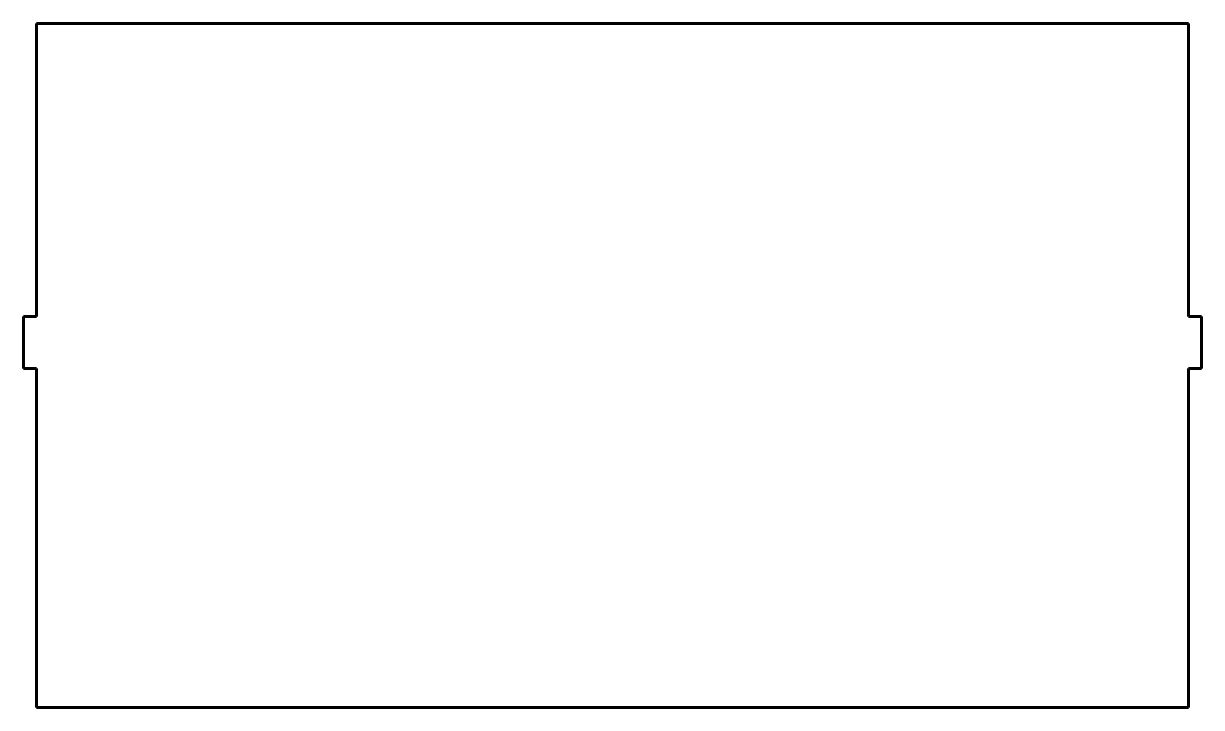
# Model space of a CAD drawing. Header units: millimetres. Extents: x -898 to 10, y 0 to 527.
import ezdxf

# ---------------------------------------------------------------- set-up
doc = ezdxf.new("R2010")
doc.units = ezdxf.units.MM
doc.linetypes.add('K5LT_BASIC', pattern=[0])

msp = doc.modelspace()

# ---------------------------------------------------------------- linework, layer by layer
at = {"color": 150, "linetype": 'K5LT_BASIC', "lineweight": 60, "true_color": 0x0080ff}
for p, q in [((0, 526.9), (-888, 526.9)), ((-888, 420.08), (-888, 526.9)), ((0, 420.08), (0, 526.9)), ((-888, 415.1), (-888, 420.08)), ((0, 415.1), (0, 420.08)), ((-888, 301.18), (-888, 415.1)), ((0, 301.18), (0, 415.1)), ((-898, 261.18), (-898, 301.18)), ((-888, 301.18), (-898, 301.18)), ((0, 301.18), (10, 301.18)), ((10, 301.18), (10, 261.18)), ((-888, 261.18), (-898, 261.18)), ((-888, 193.67), (-888, 261.18)), ((0, 193.67), (0, 261.18)), ((0, 261.18), (10, 261.18)), ((-888, 178.75), (-888, 193.67)), ((0, 178.75), (0, 193.67)), ((-888, 59.53), (-888, 178.75)), ((0, 59.53), (0, 178.75)), ((-888, 44.61), (-888, 59.53)), ((0, 44.61), (0, 59.53)), ((-888, 0), (-888, 44.61)), ((0, 0), (0, 44.61)), ((0, 0), (-888, 0))]:
    msp.add_line(p, q, dxfattribs=at)

doc.saveas('drawing.dxf')
